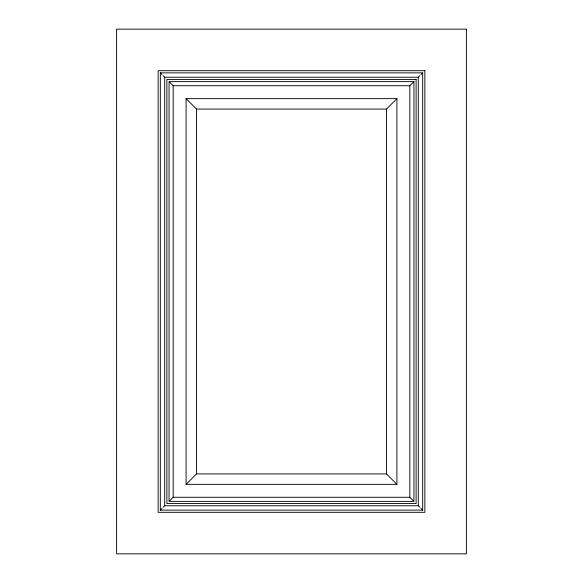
<?xml version="1.0" encoding="UTF-8"?>
<svg xmlns="http://www.w3.org/2000/svg" width="583" height="583" viewBox="0 0 583 583"><rect width="100%" height="100%" fill="white"/><g stroke="black" fill="none" stroke-linecap="round" stroke-linejoin="round"><path stroke-width="0.87" d="M396.906 484.356L386.471 473.921L386.471 109.079L396.906 98.644L186.094 98.644L186.094 484.356L396.906 484.356L396.906 98.644M413.325 500.775L409.834 497.284L409.834 85.716L413.325 82.225M419.92 507.37L418.303 505.752L418.303 77.248L419.92 75.63M421.057 74.493L422.675 72.875L160.325 72.875L160.325 510.125L422.675 510.125L422.675 72.875M160.325 510.125L161.943 508.507M163.08 507.37L164.697 505.752L164.697 77.248L163.08 75.63M169.675 500.775L173.166 497.284L173.166 85.716L169.675 82.225M186.094 484.356L196.529 473.921L196.529 109.079L186.094 98.644M164.697 77.248L418.303 77.248M173.166 85.716L409.834 85.716M196.529 109.079L386.471 109.079M196.529 473.921L386.471 473.921M173.166 497.284L409.834 497.284M164.697 505.752L418.303 505.752M160.325 72.875L161.943 74.493M421.057 508.507L422.675 510.125M466.4 29.15L116.6 29.15L116.6 553.85L466.4 553.85L466.4 29.15M424.861 70.689L158.139 70.689L158.139 512.311L424.861 512.311L424.861 70.689M416.116 79.434L166.884 79.434L166.884 503.566L416.116 503.566L416.116 79.434M413.93 81.62L169.07 81.62L169.07 501.38L413.93 501.38L413.93 81.62"/></g></svg>
